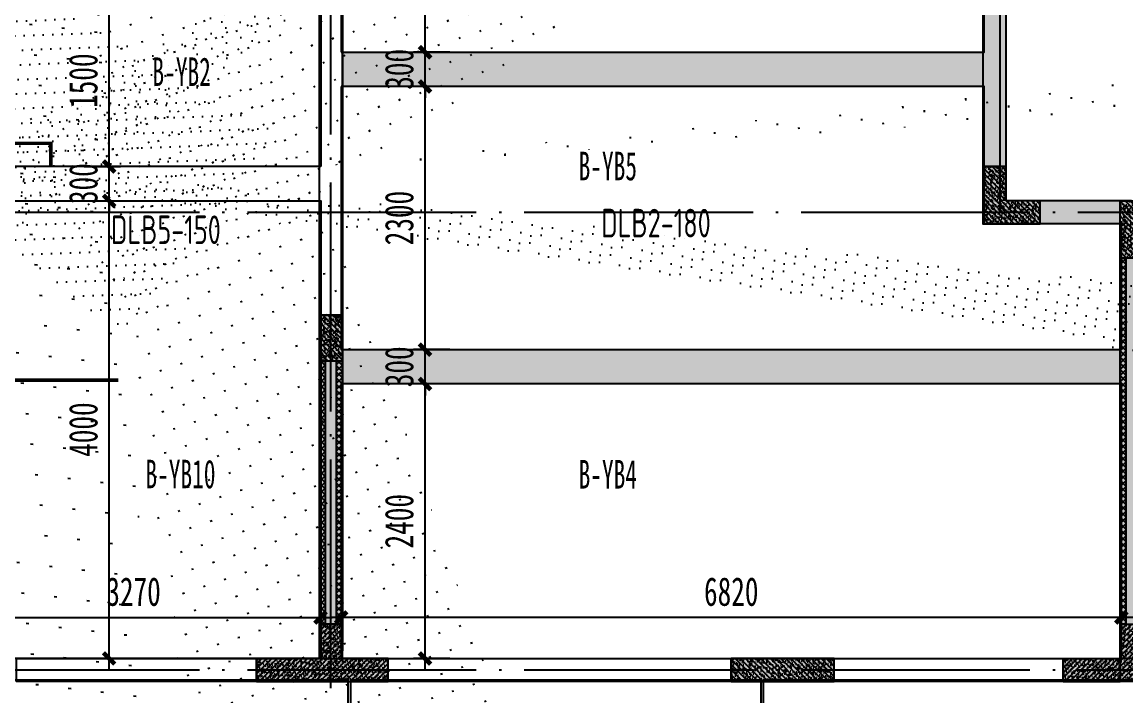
# Model space of a CAD drawing. Extents: x -3200779283 to -8106663, y 659664 to 1123462.
# Drawn here: x -8149051 to -8139401, y 1005611 to 1011501 of the extents above; entities that cross this region are included whole.
import ezdxf
from ezdxf.enums import TextEntityAlignment as Align
from ezdxf.xclip import XClip

# ---------------------------------------------------------------- set-up
doc = ezdxf.new("R2010")
doc.units = 0
doc.header["$LTSCALE"] = 1000
doc.header["$MEASUREMENT"] = 0
doc.header["$XCLIPFRAME"] = 0
for name, pattern in [('120-墙体$0$CONTINOUS', [0]), ('125-核心筒-标准层$0$CONTINOUS', [0]), ('3#-轴线$0$DOTE', [2.4200000000000004, 2, -0.2, 0.02, -0.2]), ('3#4#5#$0$DASH', [0.35, 0.25, -0.1]), ('DASH', [0.35, 0.25, -0.1])]:
    doc.linetypes.add(name, pattern=pattern)
doc.layers.get('Defpoints').update_dxf_attribs({"color": 30, "linetype": 'DASH'})
for name, color, linetype in [('120-墙体$0$S-WALL', 40, 'Continuous'), ('120-墙体$0$S-WALL-BEAM', 120, 'Continuous'), ('120-墙体$0$S-WALL-COLU', 252, '120-墙体$0$CONTINOUS'), ('120-墙体$0$S-WALL-COLU-HATC', 16, 'Continuous'), ('120-墙体$0$S-WALL-HATC', 253, 'Continuous'), ('125-核心筒-标准层$0$S-WALL', 40, 'Continuous'), ('125-核心筒-标准层$0$S-WALL-COLU', 252, '125-核心筒-标准层$0$CONTINOUS'), ('125-核心筒-标准层$0$S-WALL-COLU-HATC', 16, 'Continuous'), ('125-核心筒-标准层$0$S-WALL-HATC', 253, 'Continuous'), ('3#-轴线$0$A-ANNO-DOTE', 10, '3#-轴线$0$DOTE'), ('3#4#5#$0$PC-SLAB', 6, '3#4#5#$0$DASH'), ('3#4#5#$0$S-ANNO-TEXT', 7, 'Continuous'), ('3#4#5#$0$S-DIMS-SLAB', 120, 'Continuous'), ('3#4#5#$0$S-PC-FQ-WYQ', 4, 'Continuous'), ('3#4#5#$0$S-PC-SLAB', 6, 'Continuous'), ('3#4#5#$0$S-WALL-HATC', 253, 'Continuous'), ('3#4#5#模板$0$S-SLAB-TEXT', 120, 'Continuous'), ('S-ANNO-TEXT', 7, 'Continuous'), ('S-REIN', 1, 'Continuous')]:
    doc.layers.add(name, color=color, linetype=linetype)
doc.layers.add('提资不打印', color=2, linetype='Continuous', plot=False)
doc.styles.add('3#4#5#$0$外部参照 1$0$宋体', font='', dxfattribs={"width": 0.8})
doc.styles.add('3#4#5#$0$楷体', font='', dxfattribs={"width": 0.7})
doc.styles.add('3#4#5#模板$0$TSSD_Rein', font='tssdeng.shx', dxfattribs={"width": 0.7, "bigfont": 'hztxt.shx'})
doc.styles.get('3#4#5#$0$外部参照 1$0$宋体').set_extended_font_data('SimSun')
doc.styles.get('3#4#5#$0$楷体').set_extended_font_data('KaiTi_GB2312')
doc.dimstyles.new('3#4#5#$0$TSSD_100_100', dxfattribs={"dimtxt": 250, "dimasz": 100, "dimexe": 100, "dimexo": 250, "dimgap": 100, "dimtad": 1, "dimdec": 0, "dimzin": 0, "dimdsep": 46, "dimtxsty": '3#4#5#$0$楷体', "dimblk": '3#4#5#$0$_ArchTick', "dimcen": 0, "dimdle": 100, "dimclrt": 7, "dimadec": 0, "dimazin": 0, "dimtfac": 1, "dimtdec": 0, "dimtix": 1, "dimtmove": 2, "dimatfit": 3, "dimfxl": 1, "dimtolj": 1, "dimtzin": 0, "dimarcsym": 0})

# ---------------------------------------------------------------- blocks, each defined once
blk = doc.blocks.new('jf')
at = {"layer": 'S-REIN', "const_width": 30}
blk.add_lwpolyline([(-8148076.844682201, 1010240.766382005), (-8148076.844682201, 1010440.766382005), (-8146076.844682201, 1010440.766382005), (-8146076.844682201, 1010240.766382005)], dxfattribs=at)
at = {"layer": '提资不打印', "color": 2, "const_width": 30}
blk.add_lwpolyline([(-8150836.834462452, 1008371.251838509), (-8145488.496433547, 1008371.251838509)], dxfattribs=at)
blk = doc.blocks.new('3#4#5#模板$0$banhou-1')
at = {"layer": '3#4#5#模板$0$S-SLAB-TEXT', "style": '3#4#5#模板$0$TSSD_Rein', "width": 0.7}
for s, p in [('DLB2-180', (87473.54510116251, 25093.04769474664)), ('DLB5-150', (83187.41729921795, 25034.99696317525))]:
    blk.add_text(s, height=250, dxfattribs=at).set_placement(p, align=Align.BOTTOM_LEFT)
blk = doc.blocks.new('3#4#5#$0$B-YNQ4')
at = {"layer": '3#4#5#$0$S-PC-FQ-WYQ'}
h = blk.add_hatch(dxfattribs=at)
h.set_pattern_fill('ANSI37', color=256, scale=12, angle=90)
h.set_pattern_definition([(135, (-999357.9870836632, 834939.8209366915), (-26.94076836320746, -26.94076836320745), []), (225, (-999357.9870836632, 834939.8209366915), (26.94076836320745, -26.94076836320746), [])])
h.paths.add_polyline_path([(-137555.3387375592, 319088.3217939566), (-137505.3387375592, 319088.3217939566), (-137505.5771125201, 322288.4044393514), (-137555.5771125201, 322288.4044393514)])
h = blk.add_hatch(dxfattribs=at)
h.set_pattern_fill('ANSI37', color=256, scale=12, angle=90)
h.set_pattern_definition([(135, (-999207.9870864402, 834939.8209366989), (-26.94076836320746, -26.94076836320745), []), (225, (-999207.9870864402, 834939.8209366989), (26.94076836320745, -26.94076836320746), [])])
h.paths.add_polyline_path([(-137405.3387403364, 319088.321793964), (-137355.3387403364, 319088.321793964), (-137355.5771152973, 322288.404439359), (-137405.5771152973, 322288.404439359)])
for points in [[(-137555.3387375592, 319088.3217939566), (-137505.3387375592, 319088.3217939566), (-137505.5771125201, 322288.4044393514), (-137555.5771125201, 322288.4044393514)], [(-137555.577112806, 322288.4044393514), (-137355.5771124624, 322288.4044393514), (-137355.3387375014, 319088.321793964), (-137555.3387378451, 319088.321793964)], [(-137405.3387403364, 319088.321793964), (-137355.3387403364, 319088.321793964), (-137355.5771152973, 322288.404439359), (-137405.5771152973, 322288.404439359)]]:
    blk.add_lwpolyline(points, close=True, dxfattribs=at)
blk = doc.blocks.new('3#4#5#$0$B-YNQ5')
at = {"layer": '3#4#5#$0$S-PC-FQ-WYQ'}
h = blk.add_hatch(dxfattribs=at)
h.set_pattern_fill('ANSI37', color=256, scale=12, angle=90)
h.set_pattern_definition([(135, (-700179.3753933299, 889530.4557070036), (-26.94076836320746, -26.94076836320745), []), (225, (-700179.3753933299, 889530.4557070036), (26.94076836320745, -26.94076836320746), [])])
h.paths.add_polyline_path([(161623.2727779609, 374629.0427384769), (161673.2727779609, 374629.0427384769), (161673.0345778133, 376929.1323038201), (161623.0345778133, 376929.1323038201)])
h = blk.add_hatch(dxfattribs=at)
h.set_pattern_fill('ANSI37', color=256, scale=12, angle=90)
h.set_pattern_definition([(135, (-700029.3753961069, 889530.455707011), (-26.94076836320746, -26.94076836320745), []), (225, (-700029.3753961069, 889530.455707011), (26.94076836320745, -26.94076836320746), [])])
h.paths.add_polyline_path([(161773.2727751837, 374629.0427384845), (161823.2727751837, 374629.0427384845), (161823.0345750361, 376929.1323038276), (161773.0345750361, 376929.1323038276)])
for points in [[(161623.2727779609, 374629.0427384769), (161673.2727779609, 374629.0427384769), (161673.0345778133, 376929.1323038201), (161623.0345778133, 376929.1323038201)], [(161623.0345775274, 376929.1323038201), (161823.034577871, 376929.1323038201), (161823.2727780187, 374629.0427384845), (161623.272777675, 374629.0427384845)], [(161773.2727751837, 374629.0427384845), (161823.2727751837, 374629.0427384845), (161823.0345750361, 376929.1323038276), (161773.0345750361, 376929.1323038276)]]:
    blk.add_lwpolyline(points, close=True, dxfattribs=at)
blk = doc.blocks.new('3#4#5#$0$A$C53EF3948')
at = {"layer": '3#4#5#$0$S-PC-FQ-WYQ', "xscale": -1}
for name, p in [('3#4#5#$0$B-YNQ4', (-106006.0644803134, -329888.4073423084)), ('3#4#5#$0$B-YNQ5', (186172.6738079819, -385429.260512662))]:
    blk.add_blockref(name, p, dxfattribs=at)
blk = doc.blocks.new('3#4#5#$0$ban3')
at = {"layer": '3#4#5#$0$S-WALL-HATC', "ltscale": 100}
h = blk.add_hatch(dxfattribs=at)
h.set_pattern_fill('AR-CONC', color=256, scale=25, angle=-270.0000000000001, style=0)
h.set_pattern_definition([(139.9999999999999, (-37341055835.11649, -2020434459.278713), (15.6880337456489, 179.3150456501884), [18.75, -206.25]), (84.99999999999994, (-37341055835.11649, -2020434459.278713), (-188.048033425003, -34.68783340324987), [15, -165]), (190.4513999999999, (-37341055833.80915, -2020434444.335793), (-172.3598855152383, 144.6273454285055), [15.93504749999987, -175.2855279999978]), (136.1841999999999, (-37341055885.11649, -2020434459.278713), (41.37975358225471, 266.8102621564111), [28.125, -309.375]), (186.6356, (-37341055881.66816, -2020434437.044526), (-243.5294677251103, 233.665676387176), [23.902572, -262.92825]), (81.18419999999995, (-37341055885.11649, -2020434459.278713), (-243.529650231331, 233.665486283407), [22.5, -247.5]), (111, (-37341055872.61649, -2020434434.278713), (100.6547226663348, 149.2267630296154), [18.75, -206.25]), (55.99999999999998, (-37341055872.61649, -2020434434.278713), (-181.2875112617132, 60.82883298039556), [15, -165]), (161.4514, (-37341055864.22858, -2020434421.843154), (-80.63262417748795, 210.0556571453725), [15.9350475, -175.285528]), (127.5, (-37341055835.11649, -2020434459.278713), (-83.22346345782788, 3.039963829322726), [0, -162.9999999999978, 0, -167.4999999999978, 0, -165.6249999999978]), (97.49999999999993, (-37341055835.11649, -2020434459.278713), (-98.60292797059002, 65.76738436053722), [0, -95.5, 0, -159.25, 0, -63.125]), (57.49999999999993, (-37341055835.11649, -2020434515.028713), (5.638717933595033, 133.4556090431022), [0, -62.5, 0, -195, 0, -258.75]), (47.49999999999995, (-37341055835.11649, -2020434540.028713), (-25.02624558307933, 145.7965423355966), [0, -81.25, 0, -129.5, 0, -183.75])])
h.paths.add_polyline_path([(-214482.0009953861, 407075.0001829517), (-214482.0009953861, 407375.0001829517), (-220082.0008581768, 407375.0001829517), (-220082.0008581768, 407075.0001829517)])
h = blk.add_hatch(dxfattribs=at)
h.set_pattern_fill('AR-CONC', color=256, scale=25, angle=-270.0000000000001, style=0)
h.set_pattern_definition([(139.9999999999999, (-37341029879.8108, -2020435458.363382), (15.6880337456489, 179.3150456501884), [18.75, -206.25]), (84.99999999999994, (-37341029879.8108, -2020435458.363382), (-188.048033425003, -34.68783340324987), [15, -165]), (190.4513999999999, (-37341029878.50346, -2020435443.420462), (-172.3598855152383, 144.6273454285055), [15.93504749999987, -175.2855279999978]), (136.1841999999999, (-37341029929.8108, -2020435458.363382), (41.37975358225471, 266.8102621564111), [28.125, -309.375]), (186.6356, (-37341029926.36247, -2020435436.129196), (-243.5294677251103, 233.665676387176), [23.902572, -262.92825]), (81.18419999999995, (-37341029929.8108, -2020435458.363382), (-243.529650231331, 233.665486283407), [22.5, -247.5]), (111, (-37341029917.3108, -2020435433.363382), (100.6547226663348, 149.2267630296154), [18.75, -206.25]), (55.99999999999998, (-37341029917.3108, -2020435433.363382), (-181.2875112617132, 60.82883298039556), [15, -165]), (161.4514, (-37341029908.9229, -2020435420.927824), (-80.63262417748795, 210.0556571453725), [15.9350475, -175.285528]), (127.5, (-37341029879.8108, -2020435458.363382), (-83.22346345782788, 3.039963829322726), [0, -162.9999999999978, 0, -167.4999999999978, 0, -165.6249999999978]), (97.49999999999993, (-37341029879.8108, -2020435458.363382), (-98.60292797059002, 65.76738436053722), [0, -95.5, 0, -159.25, 0, -63.125]), (57.49999999999993, (-37341029879.8108, -2020435514.113382), (5.638717933595033, 133.4556090431022), [0, -62.5, 0, -195, 0, -258.75]), (47.49999999999995, (-37341029879.8108, -2020435539.113382), (-25.02624558307933, 145.7965423355966), [0, -81.25, 0, -129.5, 0, -183.75])])
h.paths.add_polyline_path([(-214282.0078049983, 406075.9155135542), (-214282.0078049983, 406375.9155135542), (-211032.0079422076, 406375.9155135542), (-211032.0079422076, 406075.9155135542)])
h = blk.add_hatch(dxfattribs=at)
h.set_pattern_fill('AR-CONC', color=256, scale=25, angle=-270.0000000000001, style=0)
h.set_pattern_definition([(139.9999999999999, (-37341055835.11649, -2020437159.278883), (15.6880337456489, 179.3150456501884), [18.75, -206.25]), (84.99999999999994, (-37341055835.11649, -2020437159.278883), (-188.048033425003, -34.68783340324987), [15, -165]), (190.4513999999999, (-37341055833.80915, -2020437144.335963), (-172.3598855152383, 144.6273454285055), [15.93504749999986, -175.2855279999978]), (136.1841999999999, (-37341055885.11649, -2020437159.278883), (41.37975358225471, 266.8102621564111), [28.125, -309.375]), (186.6356, (-37341055881.66816, -2020437137.044697), (-243.5294677251103, 233.665676387176), [23.902572, -262.92825]), (81.18419999999995, (-37341055885.11649, -2020437159.278883), (-243.529650231331, 233.665486283407), [22.5, -247.5]), (111, (-37341055872.61649, -2020437134.278883), (100.6547226663348, 149.2267630296154), [18.75, -206.25]), (55.99999999999998, (-37341055872.61649, -2020437134.278883), (-181.2875112617132, 60.82883298039556), [15, -165]), (161.4514, (-37341055864.22858, -2020437121.843325), (-80.63262417748795, 210.0556571453725), [15.9350475, -175.285528]), (127.5, (-37341055835.11649, -2020437159.278883), (-83.22346345782788, 3.039963829322726), [0, -162.9999999999978, 0, -167.4999999999978, 0, -165.6249999999978]), (97.49999999999993, (-37341055835.11649, -2020437159.278883), (-98.60292797059002, 65.76738436053722), [0, -95.5, 0, -159.25, 0, -63.125]), (57.49999999999993, (-37341055835.11649, -2020437215.028883), (5.638717933595033, 133.4556090431022), [0, -62.5, 0, -195, 0, -258.75]), (47.49999999999995, (-37341055835.11649, -2020437240.028883), (-25.02624558307933, 145.7965423355966), [0, -81.25, 0, -129.5, 0, -183.75])])
h.paths.add_polyline_path([(-214482.0009958031, 404475.0000121126), (-214482.0009958031, 404775.0000121126), (-221282.0008585938, 404775.0000121126), (-221282.0008585938, 404475.0000121126)])
at = {"layer": '3#4#5#$0$S-PC-SLAB'}
for points in [[(-214472.0009953861, 407375.0001829517), (-220092.0009953849, 407375.0001829517), (-220092.0009953849, 409775.0001829517), (-214472.0009953861, 409775.0001829517)], [(-214292.0078736024, 406375.9155135542), (-211022.0078736036, 406375.9155135542), (-211022.007587557, 407875.9277280353), (-214292.0075875558, 407875.9277280352)], [(-214292.0078049129, 402075.9156289196), (-211022.007804914, 402075.9156289196), (-211022.0078049995, 406075.9155135542), (-214292.0078049983, 406075.9155135542)], [(-214472.0009958031, 402075.0000121126), (-221292.000995802, 402075.0000121126), (-221292.000995802, 404475.0000121126), (-214472.0009958031, 404475.0000121126)]]:
    blk.add_lwpolyline(points, close=True, dxfattribs=at)
blk.add_lwpolyline([(-214472.0009953861, 407075.0001829517), (-214472.0009953861, 404775.0000121126), (-221292.000995802, 404775.0000121126), (-221292.000995802, 405875.0000121126), (-220092.0000025203, 405874.9618342608), (-220092.0009953849, 407075.0001829517), (-214472.0009953861, 407075.0001829517)], dxfattribs=at)
at = {"layer": '3#4#5#$0$S-WALL-HATC', "ltscale": 100}
for points in [[(-214482.0009953861, 407075.0001829517), (-214482.0009953861, 407375.0001829517), (-220082.0008581768, 407375.0001829517), (-220082.0008581768, 407075.0001829517)], [(-214282.0078049983, 406075.9155135542), (-214282.0078049983, 406375.9155135542), (-211032.0079422076, 406375.9155135542), (-211032.0079422076, 406075.9155135542)], [(-214482.0009958031, 404475.0000121126), (-214482.0009958031, 404775.0000121126), (-221282.0008585938, 404775.0000121126), (-221282.0008585938, 404475.0000121126)]]:
    blk.add_lwpolyline(points, close=True, dxfattribs=at)
blk = doc.blocks.new('3#4#5#$0$_ArchTick')
at = {"color": 0, "linetype": 'ByBlock', "const_width": 0.4}
blk.add_lwpolyline([(-0.5, -0.5), (0.5, 0.5)], dxfattribs=at)
blk = doc.blocks.new('*D808')
at = {"layer": '3#4#5#$0$S-DIMS-SLAB', "color": 0, "lineweight": -2, "transparency": 16777216}
for p, q in [((171436.3730140603, 155290.5928536936), (171436.3730140603, 154932.8992202495)), ((178256.3730140591, 155290.5928536936), (178256.3730140591, 154932.8992202495)), ((178356.3730140591, 155032.8992202495), (171336.3730140603, 155032.8992202495))]:
    blk.add_line(p, q, dxfattribs=at)
at = {"layer": 'Defpoints', "color": 0, "transparency": 16777216}
for p in [(171436.3730140603, 155540.5928536936), (178256.3730140591, 155540.5928536936), (171436.3730140603, 155032.8992202495)]:
    blk.add_point(p, dxfattribs=at)
at = {"layer": '3#4#5#$0$S-DIMS-SLAB', "color": 0, "lineweight": -2, "transparency": 16777216, "xscale": 100, "yscale": 100, "zscale": 100, "rotation": 180}
blk.add_blockref('3#4#5#$0$_ArchTick', (171436.3730140603, 155032.8992202495), dxfattribs=at)
at = {"layer": '3#4#5#$0$S-DIMS-SLAB', "color": 0, "lineweight": -2, "transparency": 16777216, "xscale": 100, "yscale": 100, "zscale": 100}
blk.add_blockref('3#4#5#$0$_ArchTick', (178256.3730140591, 155032.8992202495), dxfattribs=at)
at = {"layer": '3#4#5#$0$S-DIMS-SLAB', "color": 7, "transparency": 16777216, "insert": (174846.3730140597, 155257.8992202495), "char_height": 250, "attachment_point": 5, "style": '3#4#5#$0$楷体'}
blk.add_mtext('\\A1;6820', dxfattribs=at)
blk = doc.blocks.new('*D809')
at = {"layer": '3#4#5#$0$S-DIMS-SLAB', "color": 0, "lineweight": -2, "transparency": 16777216}
for p, q in [((172169.3435721153, 154574.5279112259), (172169.3435721153, 157174.5279112259)), ((172387.0493436659, 157074.5279112259), (172069.3435721153, 157074.5279112259)), ((172387.0493436659, 154674.5279112259), (172069.3435721153, 154674.5279112259))]:
    blk.add_line(p, q, dxfattribs=at)
at = {"layer": 'Defpoints', "color": 0, "transparency": 16777216}
for p in [(172169.3435721153, 157074.5279112259), (172637.0493436659, 157074.5279112259), (172637.0493436659, 154674.5279112259)]:
    blk.add_point(p, dxfattribs=at)
at = {"layer": '3#4#5#$0$S-DIMS-SLAB', "color": 0, "lineweight": -2, "transparency": 16777216, "xscale": 100, "yscale": 100, "zscale": 100}
for p, rotation in [((172169.3435721153, 157074.5279112259), 90), ((172169.3435721153, 154674.5279112259), 270)]:
    blk.add_blockref('3#4#5#$0$_ArchTick', p, dxfattribs=dict(at, rotation=rotation))
at = {"layer": '3#4#5#$0$S-DIMS-SLAB', "color": 7, "transparency": 16777216, "insert": (171944.3435721153, 155874.5279112259), "char_height": 250, "attachment_point": 5, "rotation": 90, "style": '3#4#5#$0$楷体'}
blk.add_mtext('\\A1;2400', dxfattribs=at)
blk = doc.blocks.new('*D810')
at = {"layer": '3#4#5#$0$S-DIMS-SLAB', "color": 0, "lineweight": -2, "transparency": 16777216}
for p, q in [((172169.3435721154, 157374.5279112259), (172169.3435721154, 157474.5279112259)), ((172387.0493436659, 157374.5279112259), (172069.3435721154, 157374.5279112259)), ((172169.3435721154, 157074.5279112259), (172169.3435721154, 157374.5279112259)), ((172387.0493436659, 157074.5279112259), (172069.3435721154, 157074.5279112259)), ((172169.3435721154, 157074.5279112259), (172169.3435721154, 156974.5279112259))]:
    blk.add_line(p, q, dxfattribs=at)
at = {"layer": 'Defpoints', "color": 0, "transparency": 16777216}
for p in [(172169.3435721154, 157374.5279112259), (172637.0493436659, 157374.5279112259), (172637.0493436659, 157074.5279112259)]:
    blk.add_point(p, dxfattribs=at)
at = {"layer": '3#4#5#$0$S-DIMS-SLAB', "color": 0, "lineweight": -2, "transparency": 16777216, "xscale": 100, "yscale": 100, "zscale": 100}
for p, rotation in [((172169.3435721154, 157374.5279112259), 270), ((172169.3435721154, 157074.5279112259), 90)]:
    blk.add_blockref('3#4#5#$0$_ArchTick', p, dxfattribs=dict(at, rotation=rotation))
at = {"layer": '3#4#5#$0$S-DIMS-SLAB', "color": 7, "transparency": 16777216, "insert": (171944.3435721154, 157224.5279112259), "char_height": 250, "attachment_point": 5, "rotation": 90, "style": '3#4#5#$0$楷体'}
blk.add_mtext('\\A1;300', dxfattribs=at)
blk = doc.blocks.new('*D811')
at = {"layer": '3#4#5#$0$S-DIMS-SLAB', "color": 0, "lineweight": -2, "transparency": 16777216}
for p, q in [((172169.3435721155, 157274.5279112259), (172169.3435721155, 159774.5280820651)), ((172387.0493436659, 159674.5280820651), (172069.3435721155, 159674.5280820651)), ((172387.0493436659, 157374.5279112259), (172069.3435721155, 157374.5279112259))]:
    blk.add_line(p, q, dxfattribs=at)
at = {"layer": 'Defpoints', "color": 0, "transparency": 16777216}
for p in [(172169.3435721155, 159674.5280820651), (172637.0493436659, 159674.5280820651), (172637.0493436659, 157374.5279112259)]:
    blk.add_point(p, dxfattribs=at)
at = {"layer": '3#4#5#$0$S-DIMS-SLAB', "color": 0, "lineweight": -2, "transparency": 16777216, "xscale": 100, "yscale": 100, "zscale": 100}
for p, rotation in [((172169.3435721155, 159674.5280820651), 90), ((172169.3435721155, 157374.5279112259), 270)]:
    blk.add_blockref('3#4#5#$0$_ArchTick', p, dxfattribs=dict(at, rotation=rotation))
at = {"layer": '3#4#5#$0$S-DIMS-SLAB', "color": 7, "transparency": 16777216, "insert": (171944.3435721155, 158524.5279966454), "char_height": 250, "attachment_point": 5, "rotation": 90, "style": '3#4#5#$0$楷体'}
blk.add_mtext('\\A1;2300', dxfattribs=at)
blk = doc.blocks.new('*D812')
at = {"layer": '3#4#5#$0$S-DIMS-SLAB', "color": 0, "lineweight": -2, "transparency": 16777216}
for p, q in [((172169.3435716984, 159974.5280820651), (172169.3435716984, 160074.5280820651)), ((172387.0493432488, 159974.5280820651), (172069.3435716984, 159974.5280820651)), ((172169.3435716984, 159674.5280820651), (172169.3435716984, 159974.5280820651)), ((172387.0493432488, 159674.5280820651), (172069.3435716984, 159674.5280820651)), ((172169.3435716984, 159674.5280820651), (172169.3435716984, 159574.5280820651))]:
    blk.add_line(p, q, dxfattribs=at)
at = {"layer": 'Defpoints', "color": 0, "transparency": 16777216}
for p in [(172169.3435716984, 159974.5280820651), (172637.0493432488, 159974.5280820651), (172637.0493432488, 159674.5280820651)]:
    blk.add_point(p, dxfattribs=at)
at = {"layer": '3#4#5#$0$S-DIMS-SLAB', "color": 0, "lineweight": -2, "transparency": 16777216, "xscale": 100, "yscale": 100, "zscale": 100}
for p, rotation in [((172169.3435716984, 159974.5280820651), 270), ((172169.3435716984, 159674.5280820651), 90)]:
    blk.add_blockref('3#4#5#$0$_ArchTick', p, dxfattribs=dict(at, rotation=rotation))
at = {"layer": '3#4#5#$0$S-DIMS-SLAB', "color": 7, "transparency": 16777216, "insert": (171944.3435716984, 159824.528082065), "char_height": 250, "attachment_point": 5, "rotation": 90, "style": '3#4#5#$0$楷体'}
blk.add_mtext('\\A1;300', dxfattribs=at)
blk = doc.blocks.new('*D813')
at = {"layer": '3#4#5#$0$S-DIMS-SLAB', "color": 0, "lineweight": -2, "transparency": 16777216}
for p, q in [((172169.3435716981, 159874.5285439608), (172169.3435716981, 162474.5285439608)), ((172387.0493432489, 162374.5285439608), (172069.3435716981, 162374.5285439608)), ((172387.0493432489, 159974.5285439608), (172069.3435716981, 159974.5285439608))]:
    blk.add_line(p, q, dxfattribs=at)
at = {"layer": 'Defpoints', "color": 0, "transparency": 16777216}
for p in [(172169.3435716981, 162374.5285439608), (172637.0493432489, 162374.5285439608), (172637.0493432489, 159974.5285439608)]:
    blk.add_point(p, dxfattribs=at)
at = {"layer": '3#4#5#$0$S-DIMS-SLAB', "color": 0, "lineweight": -2, "transparency": 16777216, "xscale": 100, "yscale": 100, "zscale": 100}
for p, rotation in [((172169.3435716981, 162374.5285439608), 90), ((172169.3435716981, 159974.5285439608), 270)]:
    blk.add_blockref('3#4#5#$0$_ArchTick', p, dxfattribs=dict(at, rotation=rotation))
at = {"layer": '3#4#5#$0$S-DIMS-SLAB', "color": 7, "transparency": 16777216, "insert": (171944.3435716981, 161174.5285439607), "char_height": 250, "attachment_point": 5, "rotation": 90, "style": '3#4#5#$0$楷体'}
blk.add_mtext('\\A1;2400', dxfattribs=at)
blk = doc.blocks.new('*D814')
at = {"layer": '3#4#5#$0$S-DIMS-SLAB', "color": 0, "lineweight": -2, "transparency": 16777216}
for p, q in [((167986.1414544945, 155280.5928524344), (167986.1414544945, 154932.8992189902)), ((171256.1414544934, 155280.5928524344), (171256.1414544934, 154932.8992189902)), ((167886.1414544945, 155032.8992189902), (171356.1414544934, 155032.8992189902))]:
    blk.add_line(p, q, dxfattribs=at)
at = {"layer": 'Defpoints', "color": 0, "transparency": 16777216}
for p in [(167986.1414544945, 155530.5928524344), (171256.1414544934, 155530.5928524344), (171256.1414544934, 155032.8992189902)]:
    blk.add_point(p, dxfattribs=at)
at = {"layer": '3#4#5#$0$S-DIMS-SLAB', "color": 0, "lineweight": -2, "transparency": 16777216, "xscale": 100, "yscale": 100, "zscale": 100, "rotation": 180}
blk.add_blockref('3#4#5#$0$_ArchTick', (167986.1414544945, 155032.8992189902), dxfattribs=at)
at = {"layer": '3#4#5#$0$S-DIMS-SLAB', "color": 0, "lineweight": -2, "transparency": 16777216, "xscale": 100, "yscale": 100, "zscale": 100}
blk.add_blockref('3#4#5#$0$_ArchTick', (171256.1414544934, 155032.8992189902), dxfattribs=at)
at = {"layer": '3#4#5#$0$S-DIMS-SLAB', "color": 7, "transparency": 16777216, "insert": (169621.1414544939, 155257.8992189902), "char_height": 250, "attachment_point": 5, "style": '3#4#5#$0$楷体'}
blk.add_mtext('\\A1;3270', dxfattribs=at)
blk = doc.blocks.new('*D822')
at = {"layer": '3#4#5#$0$S-DIMS-SLAB', "color": 0, "lineweight": -2, "transparency": 16777216}
for p, q in [((169407.7733026906, 154575.44346444), (169407.7733026906, 158775.4434126675)), ((169190.0675311334, 158675.4434126675), (169507.7733026906, 158675.4434126675)), ((169190.0675311412, 154675.44346444), (169507.7733026906, 154675.44346444))]:
    blk.add_line(p, q, dxfattribs=at)
at = {"layer": 'Defpoints', "color": 0, "transparency": 16777216}
for p in [(168940.0675311334, 158675.4434126675), (169407.7733026906, 158675.4434126675), (168940.0675311412, 154675.44346444)]:
    blk.add_point(p, dxfattribs=at)
at = {"layer": '3#4#5#$0$S-DIMS-SLAB', "color": 0, "lineweight": -2, "transparency": 16777216, "xscale": 100, "yscale": 100, "zscale": 100}
for p, rotation in [((169407.7733026906, 158675.4434126675), 90), ((169407.7733026906, 154675.44346444), 270)]:
    blk.add_blockref('3#4#5#$0$_ArchTick', p, dxfattribs=dict(at, rotation=rotation))
at = {"layer": '3#4#5#$0$S-DIMS-SLAB', "color": 7, "transparency": 16777216, "insert": (169182.7733026906, 156675.4434385537), "char_height": 250, "attachment_point": 5, "rotation": 90, "style": '3#4#5#$0$楷体'}
blk.add_mtext('\\A1;4000', dxfattribs=at)
blk = doc.blocks.new('*D823')
at = {"layer": '3#4#5#$0$S-DIMS-SLAB', "color": 0, "lineweight": -2, "transparency": 16777216}
for p, q in [((169407.7733026905, 158975.4434126675), (169407.7733026905, 159075.4434126675)), ((169190.0675311334, 158975.4434126675), (169507.7733026905, 158975.4434126675)), ((169407.7733026905, 158675.4434126675), (169407.7733026905, 158975.4434126675)), ((169190.0675311334, 158675.4434126675), (169507.7733026905, 158675.4434126675)), ((169407.7733026905, 158675.4434126675), (169407.7733026905, 158575.4434126675))]:
    blk.add_line(p, q, dxfattribs=at)
at = {"layer": 'Defpoints', "color": 0, "transparency": 16777216}
for p in [(168940.0675311334, 158975.4434126675), (169407.7733026905, 158975.4434126675), (168940.0675311334, 158675.4434126675)]:
    blk.add_point(p, dxfattribs=at)
at = {"layer": '3#4#5#$0$S-DIMS-SLAB', "color": 0, "lineweight": -2, "transparency": 16777216, "xscale": 100, "yscale": 100, "zscale": 100}
for p, rotation in [((169407.7733026905, 158975.4434126675), 270), ((169407.7733026905, 158675.4434126675), 90)]:
    blk.add_blockref('3#4#5#$0$_ArchTick', p, dxfattribs=dict(at, rotation=rotation))
at = {"layer": '3#4#5#$0$S-DIMS-SLAB', "color": 7, "transparency": 16777216, "insert": (169182.7733026905, 158825.4434126674), "char_height": 250, "attachment_point": 5, "rotation": 90, "style": '3#4#5#$0$楷体'}
blk.add_mtext('\\A1;300', dxfattribs=at)
blk = doc.blocks.new('*D824')
at = {"layer": '3#4#5#$0$S-DIMS-SLAB', "color": 0, "lineweight": -2, "transparency": 16777216}
for p, q in [((169407.5422920376, 158875.4434126675), (169407.5422920376, 160575.4556271485)), ((169189.8365204804, 160475.4556271485), (169507.5422920376, 160475.4556271485)), ((169198.4114389724, 158975.4434126675), (169507.5422920376, 158975.4434126675))]:
    blk.add_line(p, q, dxfattribs=at)
at = {"layer": 'Defpoints', "color": 0, "transparency": 16777216}
for p in [(168939.8365204804, 160475.4556271485), (169407.5422920376, 160475.4556271485), (168948.4114389724, 158975.4434126675)]:
    blk.add_point(p, dxfattribs=at)
at = {"layer": '3#4#5#$0$S-DIMS-SLAB', "color": 0, "lineweight": -2, "transparency": 16777216, "xscale": 100, "yscale": 100, "zscale": 100}
for p, rotation in [((169407.5422920376, 160475.4556271485), 90), ((169407.5422920376, 158975.4434126675), 270)]:
    blk.add_blockref('3#4#5#$0$_ArchTick', p, dxfattribs=dict(at, rotation=rotation))
at = {"layer": '3#4#5#$0$S-DIMS-SLAB', "color": 7, "transparency": 16777216, "insert": (169182.5422920376, 159725.4495199079), "char_height": 250, "attachment_point": 5, "rotation": 90, "style": '3#4#5#$0$楷体'}
blk.add_mtext('\\A1;1500', dxfattribs=at)
blk = doc.blocks.new('3#4#5#$0$3#屋顶层悬挑板')
at = {"layer": '3#4#5#$0$S-PC-SLAB'}
for points in [[(165183.1474649378, 317938.5243909291), (168773.1474649378, 317938.5243909291), (168773.1474649378, 318598.5243909291), (165183.1474649378, 318598.5243909291)], [(168793.1474649378, 317938.5243909291), (172383.1474649378, 317938.5243909291), (172383.1474649378, 318598.5243909291), (168793.1474649378, 318598.5243909291)], [(172403.1474649378, 317938.5243909291), (175993.1474649378, 317938.5243909291), (175993.1474649378, 318598.5243909291), (172403.1474649378, 318598.5243909291)]]:
    blk.add_lwpolyline(points, close=True, dxfattribs=at)
blk = doc.blocks.new('120-墙体')
at = {"layer": '120-墙体$0$S-WALL-COLU-HATC'}
h = blk.add_hatch(dxfattribs=at)
h.set_pattern_fill('AR-CONC', color=256, scale=10)
h.set_pattern_definition([(49.99999999999999, (9687.075450700388, -245657.8341566524), (71.72601826007535, -6.275213498259511), [7.5, -82.5]), (355, (9687.075450700388, -245657.8341566524), (-13.8751333613, 75.21921337000119), [6, -66]), (100.4514, (9693.0526187004, -245658.3570906524), (57.85093817140216, 68.94395420609536), [6.374018999999977, -70.11421119999962]), (46.18420000000002, (9687.075450700388, -245637.8341566524), (106.7241048625644, -16.55190143290181), [11.24999999999991, -123.7499999999993]), (96.6356, (9695.969125200383, -245639.2134873524), (93.46627055487033, 97.41178709004417), [9.561028799999999, -105.1713]), (351.1842, (9687.075450700388, -245637.8341566524), (93.46619451336272, 97.41186009253246), [9, -99]), (21, (9697.075450700388, -245642.8341566524), (59.69070521184616, -40.26188906653388), [7.5, -82.5]), (326.0000000000001, (9697.075450700388, -245642.8341566524), (24.33153319215817, 72.5150045046853), [6, -66]), (71.4514, (9702.049674000387, -245646.1893172524), (84.02226285814899, 32.25304967099524), [6.374019000000001, -70.1142112]), (37.50000000000001, (9687.075450700388, -245657.8341566524), (1.215985531729067, 33.28938538313115), [0, -65.19999999999999, 0, -67, 0, -66.25]), (7.499999999999999, (9687.075450700388, -245657.8341566524), (26.30695374421486, 39.44117118823603), [0, -38.2, 0, -63.7, 0, -25.25]), (327.5, (9664.7754507004, -245657.8341566524), (53.3822436172409, -2.255487173437976), [0, -25, 0, -78, 0, -103.5]), (317.5, (9654.7754507004, -245657.8341566524), (58.31861693423862, 10.01049823323177), [0, -32.5, 0, -51.8, 0, -73.5])])
h.paths.add_polyline_path([(-2550.000196011708, -8000.000515879854), (-2750.000196011708, -8000.000515879854), (-2750.000196011708, -8400.000515879854), (-2550.000196011701, -8400.000515879852)])
h = blk.add_hatch(dxfattribs=at)
h.set_pattern_fill('ANSI31', color=256, scale=250, style=0)
h.set_pattern_definition([(45, (9687.075450700388, -245657.8341566524), (-22.09708691207961, 22.09708691207961), [])])
h.paths.add_polyline_path([(-2750.000196011708, -8400.000515879854), (-2550.000196011701, -8400.000515879852), (-2550.000196011708, -8000.000515879854), (-2750.000196011708, -8000.000515879854)])
h = blk.add_hatch(dxfattribs=at)
h.set_pattern_fill('AR-CONC', color=256, scale=10, angle=90)
h.set_pattern_definition([(140, (224491.5126408452, 4537.052479688762), (6.275213498259515, 71.72601826007535), [7.5, -82.5]), (85, (224491.5126408452, 4537.052479688762), (-75.21921337000119, -13.8751333613), [6, -66]), (190.4514, (224492.0355748452, 4543.02964768876), (-68.94395420609536, 57.85093817140216), [6.374018999999978, -70.11421119999964]), (136.1842, (224471.5126408452, 4537.052479688762), (16.55190143290181, 106.7241048625644), [11.24999999999992, -123.7499999999993]), (186.6356, (224472.8919715452, 4545.946154188758), (-97.41178709004417, 93.46627055487033), [9.561028799999978, -105.1712999999998]), (81.18419999999999, (224471.5126408452, 4537.052479688762), (-97.41186009253246, 93.46619451336272), [9, -99]), (111, (224476.5126408452, 4547.052479688762), (40.26188906653389, 59.69070521184616), [7.5, -82.5]), (56.00000000000002, (224476.5126408452, 4547.052479688762), (-72.5150045046853, 24.33153319215818), [6, -66]), (161.4514, (224479.8678014452, 4552.026702988762), (-32.25304967099523, 84.02226285814899), [6.374019000000001, -70.1142112]), (127.5, (224491.5126408452, 4537.052479688762), (-33.28938538313115, 1.215985531729069), [0, -65.19999999999999, 0, -67, 0, -66.25]), (97.49999999999993, (224491.5126408452, 4537.052479688762), (-39.44117118823603, 26.30695374421486), [0, -38.19999999999999, 0, -63.7, 0, -25.25]), (57.49999999999998, (224491.5126408452, 4514.752479688759), (2.255487173437979, 53.3822436172409), [0, -24.99999999999996, 0, -77.99999999999984, 0, -103.4999999999998]), (47.49999999999999, (224491.5126408452, 4504.752479688759), (-10.01049823323177, 58.31861693423862), [0, -32.5, 0, -51.8, 0, -73.5])])
h.paths.add_polyline_path([(-2550.000000539585, -11000), (-2000.0000005396, -11000.01577594737), (-2000.000000539585, -11200.01577594737), (-2750.000000539585, -11200), (-3150.000000539585, -11200), (-3150.000000539585, -11000), (-2750, -11000), (-2750, -10700.00009191037), (-2550.000000000233, -10700.00009191036)])
h = blk.add_hatch(dxfattribs=at)
h.set_pattern_fill('ANSI31', color=256, scale=250, angle=90, style=0)
h.set_pattern_definition([(135, (224491.5126408452, 4537.052479688762), (-22.09708691207961, -22.09708691207961), [])])
h.paths.add_polyline_path([(-2550.000000539585, -11000), (-2000.0000005396, -11000.01577594737), (-2000.000000539585, -11200.01577594737), (-2750.000000539585, -11200), (-3150.000000539585, -11200), (-3150.000000539585, -11000), (-2750, -11000), (-2750, -10700.00009191037), (-2550.000000000233, -10700.00009191036)])
h = blk.add_hatch(dxfattribs=at)
h.set_pattern_fill('AR-CONC', color=256, scale=10)
h.set_pattern_definition([(49.99999999999999, (-11554.74921846861, -252107.8154490572), (71.72601826007535, -6.275213498259511), [7.5, -82.5]), (355, (-11554.74921846861, -252107.8154490572), (-13.8751333613, 75.21921337000119), [6, -66]), (100.4514, (-11548.7720504686, -252108.3383830572), (57.85093817140216, 68.94395420609536), [6.374018999999973, -70.11421119999956]), (46.18420000000002, (-11554.74921846861, -252087.8154490572), (106.7241048625644, -16.55190143290181), [11.2499999999999, -123.7499999999992]), (96.6356, (-11545.85554396862, -252089.1947797572), (93.46627055487033, 97.41178709004417), [9.561028799999999, -105.1713]), (351.1842, (-11554.74921846861, -252087.8154490572), (93.46619451336272, 97.41186009253246), [9, -99]), (21, (-11544.74921846861, -252092.8154490572), (59.69070521184616, -40.26188906653388), [7.5, -82.5]), (326.0000000000001, (-11544.74921846861, -252092.8154490572), (24.33153319215817, 72.5150045046853), [6, -66]), (71.4514, (-11539.77499516861, -252096.1706096572), (84.02226285814899, 32.25304967099524), [6.374019000000001, -70.1142112]), (37.50000000000001, (-11554.74921846861, -252107.8154490572), (1.215985531729067, 33.28938538313115), [0, -65.19999999999999, 0, -67, 0, -66.25]), (7.499999999999999, (-11554.74921846861, -252107.8154490572), (26.30695374421486, 39.44117118823603), [0, -38.2, 0, -63.7, 0, -25.25]), (327.5, (-11577.0492184686, -252107.8154490572), (53.3822436172409, -2.255487173437976), [0, -25, 0, -78, 0, -103.5]), (317.5, (-11587.0492184686, -252107.8154490572), (58.31861693423862, 10.01049823323177), [0, -32.5, 0, -51.8, 0, -73.5])])
h.paths.add_polyline_path([(-7050, -11200.00019601171), (-7050, -11000.00019601171), (-6150.000000000015, -11000.00129538469), (-6150.000000000007, -11200.00129538469)])
h = blk.add_hatch(dxfattribs=at)
h.set_pattern_fill('ANSI31', color=256, scale=250, style=0)
h.set_pattern_definition([(45, (-11554.74921846861, -252107.8154490572), (-22.09708691207961, 22.09708691207961), [])])
h.paths.add_polyline_path([(-7050, -11000.00019601171), (-7050, -11200.00019601171), (-6150.000000000007, -11200.00129538469), (-6150.000000000015, -11000.00129538469)])
at = {"layer": '120-墙体$0$S-WALL-HATC'}
for points in [[(-2550.0002049373, -11000.00051587985), (-2550.0002049373, -8000.000515879851), (-2750.0002049373, -8000.000515879851), (-2750.0002049373, -11000.00051587985), (-2650.000204937285, -11066.66718254652)], [(-9050.000000000007, -11200), (-9050.000000000015, -11000), (-9550.000000000015, -11000), (-9550.000000000007, -11200)], [(-6600, -11200), (-6599.999999999993, -11000), (-7049.999999999993, -11000), (-7050, -11200)], [(-6150.000000000015, -11000), (-6599.999999999993, -11000), (-6600, -11200), (-6150, -11200)], [(-2650, -11066.66666666667), (-2750, -11000), (-3150, -11000), (-3150, -11200), (-2650, -11200)], [(-2000.000000000015, -11000), (-2750, -11000), (-2650, -11066.66666666667), (-2650, -11200), (-2000, -11200)]]:
    blk.add_hatch(color=256, dxfattribs=at).paths.add_polyline_path(points)
at = {"layer": '120-墙体$0$S-WALL'}
for p, q in [((-2750.000196011708, -7933.333373326636), (-2750.000196011708, -10933.33337332664)), ((-2550.0002049373, -8000.000515879852), (-2750.0002049373, -8000.000515879853)), ((-2550.0002049373, -11000.00051587985), (-2550.0002049373, -8000.000515879852)), ((-9050.000000000015, -11000), (-9550.000000000015, -11000)), ((-6599.999999999993, -11000), (-7049.999999999993, -11000)), ((-7050, -11200), (-7049.999999999993, -11000)), ((-6150.000000000015, -11000), (-6599.999999999993, -11000)), ((-6150, -11200), (-6150.000000000015, -11000)), ((-2750, -11000), (-3150, -11000)), ((-3150, -11200), (-3150, -11000)), ((-2000.000000000015, -11000), (-2750, -11000)), ((-2000, -11200), (-2000.000000000015, -11000)), ((-9050.000000000007, -11200), (-9550.000000000007, -11200)), ((-6600, -11200), (-7050, -11200)), ((-6150, -11200), (-6600, -11200)), ((-2650, -11200), (-3150, -11200)), ((-2000, -11200), (-2650, -11200))]:
    blk.add_line(p, q, dxfattribs=at)
at = {"layer": '120-墙体$0$S-WALL-BEAM'}
for points in [[(-2549.999210441369, -3300.000287245691), (-2749.999602464784, -3300.000287245691), (-2750.0002049373, -8000.000515879853), (-2549.999812913884, -8000.000515879852)], [(-9050, -10999.99960797658), (-9050.000000000007, -11200), (-7050, -11200.00019601171), (-7050, -10999.99980398829)], [(-6150, -10999.99960797658), (-6150, -11200), (-3150, -11200.00019601171), (-3150, -10999.99980398829)], [(-2000, -10999.99960797658), (-2000, -11200), (100, -11200.00019601171), (100, -10999.99980398829)]]:
    blk.add_lwpolyline(points, close=True, dxfattribs=at)
at = {"layer": '120-墙体$0$S-WALL-COLU', "lineweight": -2}
for points in [[(-2550.000196011708, -8000.000515879854), (-2750.000196011708, -8000.000515879854), (-2750.000196011708, -8400.000515879854), (-2550.000196011701, -8400.000515879852)], [(-7050, -11200.00019601171), (-7050, -11000.00019601171), (-6150.000000000015, -11000.00129538469), (-6150.000000000007, -11200.00129538469)]]:
    blk.add_lwpolyline(points, close=True, dxfattribs=at)
at = {"layer": '120-墙体$0$S-WALL-COLU', "linetype": 'ByBlock'}
blk.add_lwpolyline([(-2550.000000539585, -11000), (-2000.0000005396, -11000.01577594737), (-2000.000000539585, -11200.01577594737), (-2750.000000539585, -11200), (-3150.000000539585, -11200), (-3150.000000539585, -11000), (-2750, -11000), (-2750, -10700.00009191037), (-2550.000000000233, -10700.00009191036), (-2550.000000539585, -11000)], dxfattribs=at)
blk = doc.blocks.new('125-核心筒-标准层')
at = {"layer": '125-核心筒-标准层$0$S-WALL-COLU-HATC'}
h = blk.add_hatch(dxfattribs=at)
h.set_pattern_fill('AR-CONC', color=256, scale=10)
h.set_pattern_definition([(49.99999999999999, (18639.61140156887, -241662.7235425184), (71.72601826007535, -6.275213498259511), [7.5, -82.5]), (355, (18639.61140156887, -241662.7235425184), (-13.8751333613, 75.21921337000119), [6, -66]), (100.4514, (18645.58856956888, -241663.2464765184), (57.85093817140216, 68.94395420609536), [6.374018999999982, -70.1142111999997]), (46.18420000000002, (18639.61140156887, -241642.7235425184), (106.7241048625644, -16.55190143290181), [11.24999999999992, -123.7499999999994]), (96.6356, (18648.50507606886, -241644.1028732184), (93.46627055487033, 97.41178709004417), [9.561028799999999, -105.1713]), (351.1842, (18639.61140156887, -241642.7235425184), (93.46619451336272, 97.41186009253246), [9, -99]), (21, (18649.61140156887, -241647.7235425184), (59.69070521184616, -40.26188906653388), [7.5, -82.5]), (326.0000000000001, (18649.61140156887, -241647.7235425184), (24.33153319215817, 72.5150045046853), [6, -66]), (71.4514, (18654.58562486887, -241651.0787031184), (84.02226285814899, 32.25304967099524), [6.374019000000001, -70.1142112]), (37.50000000000001, (18639.61140156887, -241662.7235425184), (1.215985531729067, 33.28938538313115), [0, -65.19999999999999, 0, -67, 0, -66.25]), (7.499999999999999, (18639.61140156887, -241662.7235425184), (26.30695374421486, 39.44117118823603), [0, -38.2, 0, -63.7, 0, -25.25]), (327.5, (18617.31140156888, -241662.7235425184), (53.3822436172409, -2.255487173437976), [0, -25, 0, -78, 0, -103.5]), (317.5, (18607.31140156888, -241662.7235425184), (58.31861693423862, 10.01049823323177), [0, -32.5, 0, -51.8, 0, -73.5])])
h.paths.add_polyline_path([(1100, 100), (1100.015775947366, 399.9996359648649), (1300.015775947366, 399.9996359648649), (1300, -100), (800.0000919103622, -99.99999946041498), (800.0000919103622, 100.0000005393522)])
h = blk.add_hatch(dxfattribs=at)
h.set_pattern_fill('ANSI31', color=256, scale=250, style=0)
h.set_pattern_definition([(45, (18639.61140156887, -241662.7235425184), (-22.09708691207961, 22.09708691207961), [])])
h.paths.add_polyline_path([(1100, 100), (1100.015775947366, 399.9996359648649), (1300.015775947366, 399.9996359648649), (1300, -100), (800.0000919103622, -99.99999946041498), (800.0000919103622, 100.0000005393522)])
h = blk.add_hatch(dxfattribs=at)
h.set_pattern_fill('AR-CONC', color=256, scale=10)
h.set_pattern_definition([(49.99999999999999, (12337.0756467121, -237557.8336407725), (71.72601826007535, -6.275213498259511), [7.5, -82.5]), (355, (12337.0756467121, -237557.8336407725), (-13.8751333613, 75.21921337000119), [6, -66]), (100.4514, (12343.05281471211, -237558.3565747725), (57.85093817140216, 68.94395420609536), [6.374018999999976, -70.1142111999996]), (46.18420000000002, (12337.0756467121, -237537.8336407725), (106.7241048625644, -16.55190143290181), [11.24999999999991, -123.7499999999993]), (96.6356, (12345.96932121209, -237539.2129714725), (93.46627055487033, 97.41178709004417), [9.561028799999999, -105.1713]), (351.1842, (12337.0756467121, -237537.8336407725), (93.46619451336272, 97.41186009253246), [9, -99]), (21, (12347.0756467121, -237542.8336407725), (59.69070521184616, -40.26188906653388), [7.5, -82.5]), (326.0000000000001, (12347.0756467121, -237542.8336407725), (24.33153319215817, 72.5150045046853), [6, -66]), (71.4514, (12352.0498700121, -237546.1888013725), (84.02226285814899, 32.25304967099524), [6.374019000000001, -70.1142112]), (37.50000000000001, (12337.0756467121, -237557.8336407725), (1.215985531729067, 33.28938538313115), [0, -65.19999999999999, 0, -67, 0, -66.25]), (7.499999999999999, (12337.0756467121, -237557.8336407725), (26.30695374421486, 39.44117118823603), [0, -38.2, 0, -63.7, 0, -25.25]), (327.5, (12314.77564671211, -237557.8336407725), (53.3822436172409, -2.255487173437976), [0, -25, 0, -78, 0, -103.5]), (317.5, (12304.77564671211, -237557.8336407725), (58.31861693423862, 10.01049823323177), [0, -32.5, 0, -51.8, 0, -73.5])])
h.paths.add_polyline_path([(100, 100), (-100, 100), (-100, -400), (100, -400)])
h = blk.add_hatch(dxfattribs=at)
h.set_pattern_fill('ANSI31', color=256, scale=250, style=0)
h.set_pattern_definition([(45, (12337.0756467121, -237557.8336407725), (-22.09708691207961, 22.09708691207961), [])])
h.paths.add_polyline_path([(100, 100), (-100, 100), (-100, -400), (100, -400)])
h = blk.add_hatch(dxfattribs=at)
h.set_pattern_fill('AR-CONC', color=256, scale=10, angle=90)
h.set_pattern_definition([(140, (242036.9901149062, 11637.05247968876), (6.275213498259515, 71.72601826007535), [7.5, -82.5]), (85, (242036.9901149062, 11637.05247968876), (-75.21921337000119, -13.8751333613), [6, -66]), (190.4514, (242037.5130489062, 11643.02964768876), (-68.94395420609536, 57.85093817140216), [6.374018999999978, -70.11421119999964]), (136.1842, (242016.9901149062, 11637.05247968876), (16.55190143290181, 106.7241048625644), [11.24999999999992, -123.7499999999993]), (186.6356, (242018.3694456063, 11645.94615418876), (-97.41178709004417, 93.46627055487033), [9.561028799999978, -105.1712999999998]), (81.18419999999999, (242016.9901149062, 11637.05247968876), (-97.41186009253246, 93.46619451336272), [9, -99]), (111, (242021.9901149062, 11647.05247968876), (40.26188906653389, 59.69070521184616), [7.5, -82.5]), (56.00000000000002, (242021.9901149062, 11647.05247968876), (-72.5150045046853, 24.33153319215818), [6, -66]), (161.4514, (242025.3452755063, 11652.02670298876), (-32.25304967099523, 84.02226285814899), [6.374019000000001, -70.1142112]), (127.5, (242036.9901149062, 11637.05247968876), (-33.28938538313115, 1.215985531729069), [0, -65.19999999999999, 0, -67, 0, -66.25]), (97.49999999999993, (242036.9901149062, 11637.05247968876), (-39.44117118823603, 26.30695374421486), [0, -38.19999999999999, 0, -63.7, 0, -25.25]), (57.49999999999998, (242036.9901149062, 11614.75247968876), (2.255487173437979, 53.3822436172409), [0, -24.99999999999996, 0, -77.99999999999984, 0, -103.4999999999998]), (47.49999999999999, (242036.9901149062, 11604.75247968876), (-10.01049823323177, 58.31861693423862), [0, -32.5, 0, -51.8, 0, -73.5])])
h.paths.add_polyline_path([(-100, -3900), (-600, -3900.015775947366), (-600, -4100.015775947366), (100, -4100), (600, -4099.999803988292), (600, -3899.999803988292), (99.99999946041498, -3900), (99.99999946041498, -3600.000091910362), (-100.0000005393522, -3600.000091910362)])
h = blk.add_hatch(dxfattribs=at)
h.set_pattern_fill('ANSI31', color=256, scale=250, angle=90, style=0)
h.set_pattern_definition([(135, (242036.9901149062, 11637.05247968876), (-22.09708691207961, -22.09708691207961), [])])
h.paths.add_polyline_path([(-100, -3900), (-600, -3900.015775947366), (-600, -4100.015775947366), (100, -4100), (600, -4099.999803988292), (600, -3899.999803988292), (99.99999946041498, -3900), (99.99999946041498, -3600.000091910362), (-100.0000005393522, -3600.000091910362)])
at = {"layer": '125-核心筒-标准层$0$S-WALL-HATC'}
for points in [[(1300, 2400), (550, 2400), (550, 2200), (1100, 2200), (1100, 100), (0, 100), (-1100, 100), (-1100, 2200), (-550, 2200), (-550, 2400), (-1300, 2400), (-1300, -100), (-100, -100), (-100, -400), (100, -400), (100, -100), (1300, -100)], [(0, -400), (-100, -400), (-100, -4100), (0.00240403157658875, -4100.002253652587), (100, -4100), (100, -400)], [(0, -3766.666666666666), (0, -3900), (100, -3900), (100, -3700)]]:
    blk.add_hatch(color=256, dxfattribs=at).paths.add_polyline_path(points)
at = {"layer": '125-核心筒-标准层$0$S-WALL'}
for p, q in [((1300, 2400), (1300, -100)), ((1100, 2200), (1100, 100)), ((0, 100), (1100, 100)), ((100, -100), (100, -400)), ((100, -100), (1300, -100)), ((100, -400), (100, -4100)), ((100, -3700), (100, -3700)), ((-100, -3900), (100, -3900))]:
    blk.add_line(p, q, dxfattribs=at)
blk.add_lwpolyline([(-100, -400), (100, -400)], dxfattribs=at)
at = {"layer": '125-核心筒-标准层$0$S-WALL-COLU', "linetype": 'ByBlock'}
for points in [[(1100, 100), (1100.015775947366, 399.9996359648649), (1300.015775947366, 399.9996359648649), (1300, -100), (800.0000919103622, -99.99999946041498), (800.0000919103622, 100.0000005393522), (1100, 100)], [(-100, -3900), (-600, -3900.015775947366), (-600, -4100.015775947366), (100, -4100), (600, -4099.999803988292), (600, -3899.999803988292), (99.99999946041498, -3900), (99.99999946041498, -3600.000091910362), (-100.0000005393522, -3600.000091910362), (-100, -3900)]]:
    blk.add_lwpolyline(points, dxfattribs=at)
at = {"layer": '125-核心筒-标准层$0$S-WALL-COLU', "lineweight": -2}
blk.add_lwpolyline([(100, 100), (-100, 100), (-100, -400), (100, -400)], close=True, dxfattribs=at)
blk = doc.blocks.new('3#-轴线')
at = {"layer": '3#-轴线$0$A-ANNO-DOTE'}
for points in [[(30200, -7100), (30200, 5500)], [(24350, -16100), (24350, -3200)], [(-3000, -7100), (44800, -7100)], [(-3000, -11100), (44800, -11100)]]:
    blk.add_lwpolyline(points, dxfattribs=at)
blk = doc.blocks.new('3#4#5#$0$5#')
at = {"layer": '3#4#5#$0$S-ANNO-TEXT', "xscale": -1}
blk.add_blockref('3#4#5#$0$ban3', (-43034.90157780028, -247400.4721099574), dxfattribs=at)
at = {"layer": '3#4#5#$0$PC-SLAB', "linetype": 'ByBlock', "style": '3#4#5#$0$外部参照 1$0$宋体', "width": 0.6}
for s, p in [('B-YB2', (170041.5651165517, 159804.0884926767)), ('B-YB5', (173767.3276205205, 158977.3339627669)), ('B-YB10', (170031.326707441, 156285.1807464121)), ('B-YB4', (173767.3276205205, 156285.1807464121))]:
    blk.add_text(s, height=250, dxfattribs=at).set_placement(p, align=Align.MIDDLE)
at = {"layer": '3#4#5#$0$S-DIMS-SLAB'}
for base, p1, p2, angle, picture, middle in [((172169.3435716981, 162374.5285439608), (172637.0493432489, 159974.5285439607), (172637.0493432489, 162374.5285439607), 90, '*D813', (171944.3435716981, 161174.5285439607)), ((169407.5422920376, 160475.4556271485), (168948.4114389723, 158975.4434126674), (168939.8365204803, 160475.4556271484), 90, '*D824', (169182.5422920376, 159725.4495199079)), ((172169.3435716984, 159974.5280820651), (172637.0493432487, 159674.528082065), (172637.0493432487, 159974.528082065), 90, '*D812', (171944.3435716984, 159824.528082065)), ((172169.3435721155, 159674.5280820651), (172637.0493436658, 157374.5279112259), (172637.0493436658, 159674.528082065), 90, '*D811', (171944.3435721155, 158524.5279966454)), ((169407.7733026905, 158975.4434126675), (168940.0675311333, 158675.4434126674), (168940.0675311333, 158975.4434126674), 90, '*D823', (169182.7733026905, 158825.4434126674)), ((169407.7733026906, 158675.4434126675), (168940.0675311411, 154675.4434644399), (168940.0675311333, 158675.4434126674), 90, '*D822', (169182.7733026906, 156675.4434385537)), ((172169.3435721154, 157374.5279112259), (172637.0493436658, 157074.5279112259), (172637.0493436658, 157374.5279112259), 90, '*D810', (171944.3435721154, 157224.5279112259)), ((172169.3435721153, 157074.5279112259), (172637.0493436658, 154674.5279112259), (172637.0493436658, 157074.5279112259), 90, '*D809', (171944.3435721153, 155874.5279112259)), ((171436.3730140603, 155032.8992202495), (178256.3730140591, 155540.5928536936), (171436.3730140603, 155540.5928536936), 180, '*D808', (174846.3730140597, 155257.8992202495))]:
    dim = blk.add_linear_dim(base=base, p1=p1, p2=p2, angle=angle, dimstyle='3#4#5#$0$TSSD_100_100', dxfattribs=at)
    dim.commit()
    dim.dimension.update_dxf_attribs({"geometry": picture, "text_midpoint": middle})
dim = blk.add_linear_dim(base=(171256.1414544934, 155032.8992189902), p1=(167986.1414544945, 155530.5928524344), p2=(171256.1414544934, 155530.5928524344), dimstyle='3#4#5#$0$TSSD_100_100', dxfattribs=at)
dim.commit()
dim.dimension.update_dxf_attribs({"geometry": '*D814', "text_midpoint": (169621.1414544939, 155257.8992189902)})

msp = doc.modelspace()

# ---------------------------------------------------------------- block references
msp.add_blockref('3#-轴线', (-8170700.435511587, 1016938.001106087))
at = {"xscale": -1, "rotation": 3.622788229407092e-06}
for name, p in [('125-核心筒-标准层', (-8139350.435770829, 1009838.001766836)), ('120-墙体', (-8149000.436219759, 1016938.001156671))]:
    msp.add_blockref(name, p, dxfattribs=at)
at = {"layer": '3#4#5#$0$S-ANNO-TEXT'}
msp.add_blockref('3#4#5#$0$A$C53EF3948', (-8170800.443592959, 1017038.144333236), dxfattribs=at)
at = {"layer": '3#4#5#$0$S-PC-SLAB'}
for name, p in [('3#4#5#$0$5#', (-8317697.236654709, 851263.1443662292)), ('3#4#5#$0$3#屋顶层悬挑板', (-8314973.59086895, 687149.6198890805))]:
    msp.add_blockref(name, p, dxfattribs=at)
at = {"layer": '3#4#5#模板$0$S-SLAB-TEXT'}
ref = msp.add_blockref('3#4#5#模板$0$banhou-1', (-8231461.364611737, 984450.5294314513), dxfattribs=at)
XClip(ref).set_block_clipping_path([(81660.923798101, 21287.473002456358), (102660.923798101, 35476.85255221626)])
at = {"layer": 'S-ANNO-TEXT'}
msp.add_blockref('jf', (-2722.006778582931, 0), dxfattribs=at)

doc.saveas('drawing.dxf')
